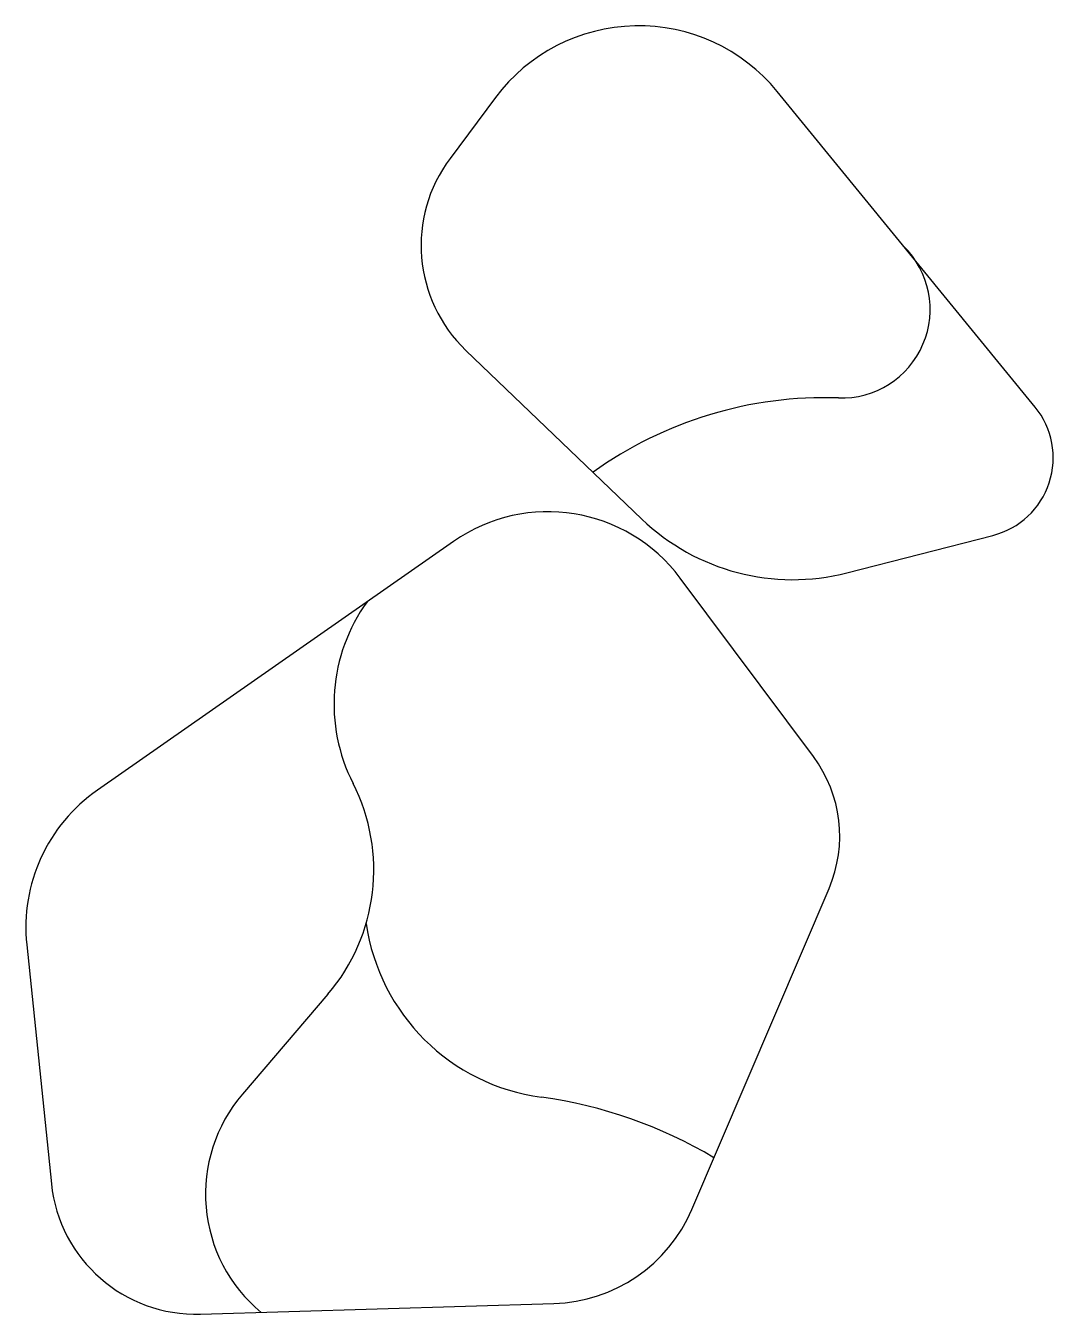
# Model space of a CAD drawing. Extents: x -0.138 to 0.077, y -0.105 to 0.164.
import ezdxf

# ---------------------------------------------------------------- set-up
doc = ezdxf.new("R2010")
doc.units = 0
doc.header["$LTSCALE"] = 1.25
doc.layers.get('0').update_dxf_attribs({"linetype": 'CONTINUOUS'})

msp = doc.modelspace()

# ---------------------------------------------------------------- linework, layer by layer
for p, q in [((-0.0393393058139395, 0.1493606146786206), (-0.0488295115579547, 0.1366398711179215)), ((0.0736790753521746, 0.0845701852639422), (0.0196624863352781, 0.1506651362997289)), ((-0.0454944706344236, 0.0964133909154015), (-0.0086716777159666, 0.061105543259707)), ((0.0342630016212411, 0.0498367467923515), (0.0648491786684531, 0.0576808868472654)), ((-0.0481069787999502, 0.0564084946407704), (-0.1226435822558472, 0.0043504774093179)), ((0.0272450177617998, 0.0113539098617892), (-0.0006326129096124, 0.0487378637679896)), ((0.0018264570435917, -0.0834729094055504), (0.0305333562315298, -0.0162440080836461)), ((-0.1374757157275042, -0.0280765772287381), (-0.1322982984866599, -0.0780921338415865)), ((-0.074390770404932, -0.0383977235361357), (-0.0923094006712972, -0.0593626012171811)), ((-0.1010613570953183, -0.1054198762026317), (-0.0270722545747617, -0.1031881529508141))]:
    msp.add_line(p, q)
for centre, radius, start, end in [((-0.009328971422093, 0.12697165239301), 0.0374417654837042, 39.25766638332135, 143.2755247165464), ((-0.0243991733929079, 0.1184138189633472), 0.03048, 143.2755247165464, 226.2031947788082), ((0.0331346012975473, 0.1050207080910823), 0.0185662743499746, 268.0229659794254, 45.60014896698294), ((0.0296238590864562, 0.0033174141360206), 0.0831975960175697, 88.02296597942536, 125.6714001503769), ((0.0606780741045725, 0.0739450205547527), 0.0167904782105205, 284.3840848093905, 39.25766638332137), ((-0.0283262216021569, 0.0280864314174565), 0.0345458770411734, 36.71230391242059, 124.9313025246802), ((0.0229226514755965, 0.0940554826772129), 0.0456497551437154, 226.2031947788082, 284.3840848093903), ((-0.0364857616530401, 0.0223353063085057), 0.0366354055849365, 144.1732938044432, 206.9532637792324), ((0.0049089655935575, -0.0053023329360329), 0.0278626928096021, 336.8774037082287, 36.71230391242064), ((-0.1048034136857439, -0.0124041108539288), 0.0400074589495156, 319.4795688001935, 26.95326377923248), ((-0.102522830527306, -0.0244583895545745), 0.0351396565985646, 124.9313025246802, 185.9099881095551), ((-0.0239583778357542, -0.0175062797410064), 0.0428684964282095, 188.1632549788753, 262.2942844122223), ((-0.0678394215557034, -0.0802770332052063), 0.0321899571807525, 139.4795688001936, 230.2839815014778), ((-0.0424452545018141, -0.1541355178441535), 0.0950057698926372, 59.03341557797754, 82.29428441222228), ((-0.1019803032633888, -0.0749537320760751), 0.03048, 185.9099881095551, 271.7276809967849), ((-0.0280517424666584, -0.0707148478517681), 0.0324880738208047, 271.727680996785, 336.8774037082287)]:
    msp.add_arc(centre, radius, start, end)

doc.saveas('drawing.dxf')
